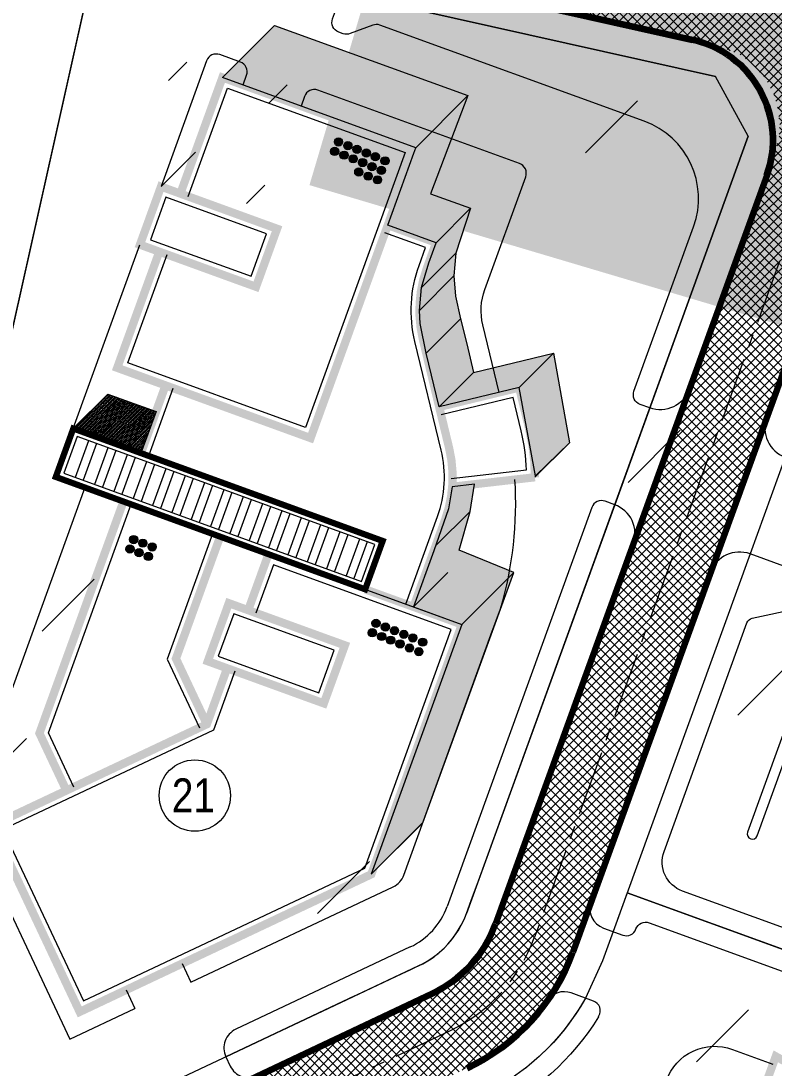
# Model space of a CAD drawing. Header units: millimetres. Extents: x 89040 to 596321, y -313033 to 2401191.
# Drawn here: x 596033.4 to 596106.6, y 1200341 to 1200442.7 of the extents above; entities that cross this region are included whole.
import ezdxf

# ---------------------------------------------------------------- set-up
doc = ezdxf.new("R2010")
doc.units = ezdxf.units.MM
doc.header["$MEASUREMENT"] = 0
doc.linetypes.add('CENTER', pattern=[50.800000000000004, 31.75, -6.349999999999999, 6.349999999999999, -6.349999999999999])
doc.layers.get('0').update_dxf_attribs({"color": 251, "lineweight": 9})
for name, color, linetype, lineweight in [('1', 8, 'Continuous', 13), ('4 duong di', 11, 'Continuous', 9), ('BONGDO', 251, 'Continuous', 9), ('CONGTRINH', 7, 'Continuous', 20), ('CONGTRINH2', 30, 'Continuous', 18), ('LEDUONG', 6, 'Continuous', 20), ('LONGDUONG', 4, 'Continuous', 90), ('MANH', 8, 'Continuous', 9), ('SO', 61, 'Continuous', 18), ('tang cao', 7, 'Continuous', 5), ('truc', 8, 'CENTER', 9)]:
    doc.layers.add(name, color=color, linetype=linetype, lineweight=lineweight)
doc.layers.add('DUONG NOI BO CONG TRINH', color=7, linetype='Continuous', lineweight=20, true_color=0x5e5e5e)
doc.styles.add('STYLE2', font='VHELVCN.TTF')
doc.styles.add('VN', font='VHELVCN.TTF')
doc.dimstyles.new('HOA75', dxfattribs={"dimscale": 0, "dimtxt": 450, "dimasz": 120, "dimexe": 150, "dimexo": 0, "dimgap": 50, "dimtad": 1, "dimdec": 0, "dimrnd": 0.001, "dimzin": 13, "dimdsep": 46, "dimtxsty": 'VN', "dimblk": 'TICKA', "dimcen": 0.09, "dimclrd": 9, "dimclre": 9, "dimclrt": 7, "dimadec": 0, "dimazin": 0, "dimtfac": 1, "dimtdec": 0, "dimtix": 1, "dimtmove": 2, "dimatfit": 3, "dimldrblk": 'PL1', "dimfxl": 1, "dimtolj": 1, "dimtzin": 13, "dimarcsym": 0})
pattern_1 = [(45, (594650.3527654881, 1198136.11866812), (-0.4419417382415922, 0.4419417382415923), []), (135, (594650.3527654881, 1198136.11866812), (-0.4419417382415923, -0.4419417382415922), [])]
pattern_2 = [(45, (594650.3527654881, 1198136.11866812), (-0.1767766952966369, 0.1767766952966369), []), (45, (594650.5295421833, 1198136.11866812), (-0.1767766952966369, 0.1767766952966369), [0.3125, -0.0625, 0, -0.0625])]

# ---------------------------------------------------------------- blocks, each defined once
blk = doc.blocks.new('PL')
at = {"layer": '1', "ltscale": 100}
blk.add_line((4.029908342286944, 0), (-6.671398499514908, 0), dxfattribs=at)
at = {"layer": '1', "ltscale": 100, "const_width": 1.6}
blk.add_lwpolyline([(0, 0), (-2.566846419125795, -8.508275751170004)], dxfattribs=at)
blk = doc.blocks.new('PL1')
at = {"layer": '4 duong di', "ltscale": 100, "xscale": 0.25, "yscale": 0.25, "zscale": 0.25}
blk.add_blockref('PL', (0, 0), dxfattribs=at)
blk = doc.blocks.new('TICKA')
at = {"color": 0}
for p, q in [((0, 2.5), (0, -2.5)), ((-2.5, 0), (2.5, 0))]:
    blk.add_line(p, q, dxfattribs=at)
at = {"color": 0, "const_width": 0.5}
blk.add_lwpolyline([(-0.7071067811865533, -0.7071067811865462), (0.7071067811865533, 0.7071067811865462)], dxfattribs=at)
at = {"color": 0, "const_width": 0.25}
for points in [[(0.5821067811865533, 0.7071067811865462, 1), (0.8321067811865532, 0.7071067811865462, 1)], [(-0.8321067811865532, -0.7071067811865462, 1), (-0.5821067811865533, -0.7071067811865462, 1)]]:
    blk.add_lwpolyline(points, format="xyb", close=True, dxfattribs=at)

msp = doc.modelspace()

# ---------------------------------------------------------------- hatches: boundary and pattern name
at = {"layer": 'BONGDO'}
h = msp.add_hatch(dxfattribs=at)
h.set_pattern_fill('ANSI35', color=256, style=0)
h.set_pattern_definition(pattern_2)
h.paths.add_polyline_path([(596052.9620533037, 1200437.153609802), (596058.0254898686, 1200442.227414774), (596076.8259945005, 1200435.405316447), (596073.1800295176, 1200425.880182761), (596077.0879829213, 1200424.470291606), (596075.6721722181, 1200420.104428234), (596075.4663610132, 1200417.891486602), (596075.638115934, 1200415.935422309), (596076.1264768265, 1200413.7312136), (596076.7259493484, 1200411.288811805), (596077.3868666445, 1200408.518397779), (596085.1628010893, 1200410.39851573), (596086.6929177444, 1200401.686616618), (596083.3927596776, 1200398.470869703), (596081.8145680819, 1200407.050282722), (596074.038633637, 1200405.170164772), (596072.7782438191, 1200410.382980593), (596072.1856933464, 1200413.271639227), (596072.1181280058, 1200414.543253595), (596072.3239392107, 1200416.756195227), (596073.0416300704, 1200419.167644982), (596073.7495354126, 1200421.118507756), (596069.0396237558, 1200422.82758318), (596071.5729647288, 1200429.8090259), (596071.7684630865, 1200430.347785033)])
h = msp.add_hatch(dxfattribs=at)
h.set_pattern_fill('ANSI35', color=256, style=0)
h.set_pattern_definition(pattern_2)
h.paths.add_polyline_path([(596038.4670260869, 1200403.071159623), (596041.8152590944, 1200406.419392631), (596046.5103798356, 1200404.715684353), (596045.047202708, 1200400.683425209)])
h = msp.add_hatch(dxfattribs=at)
h.set_pattern_fill('ANSI35', color=256, style=0)
h.set_pattern_definition(pattern_2)
h.paths.add_polyline_path([(596067.4358280645, 1200359.774817341), (596072.4448416568, 1200364.783830934), (596081.3000926469, 1200389.102158393), (596075.9807893499, 1200391.251159268), (596077.0376291983, 1200395.015032274), (596077.4751322634, 1200397.666086064), (596075.3093378486, 1200397.418016338), (596074.9496405909, 1200395.284697375), (596073.516490657, 1200391.190301987), (596071.5424350745, 1200385.750151561), (596076.2425612325, 1200384.044626979)])
at = {"layer": 'DUONG NOI BO CONG TRINH'}
h = msp.add_hatch(dxfattribs=at)
h.set_pattern_fill('NET', color=256, scale=5, angle=45, style=0)
h.set_pattern_definition(pattern_1)
h.paths.add_polyline_path([(595995.101366762, 1200475.274766724, -0.3511223697137446), (595987.2846282816, 1200485.03352531), (595987.2846282816, 1200525.771851248), (595981.2846282816, 1200522.623540457), (595981.2846282816, 1200519.609639589, -0.1859721201900045), (595978.6996744657, 1200512.900161957), (595938.6890100861, 1200468.681976798), (595947.4985450422, 1200453.49973682), (595973.5929352575, 1200466.517219932, -0.1723865966107662), (595980.2401797544, 1200467.327634762), (596111.5678269906, 1200437.946582228), (596137.9551008744, 1200432.043134656), (596205.7859866555, 1200416.867786124, -0.3818854923098502), (596213.5439467016, 1200406.026385501), (596216.5579224279, 1200433.701830808, -0.4472979209271629), (596208.0707842682, 1200427.628549224)])
h.paths.add_polyline_path([(595960.3912970803, 1200478.754145614, -1), (595972.2750441722, 1200478.754145614, -1)], flags=16)
h = msp.add_hatch(dxfattribs=at)
h.set_pattern_fill('NET', color=256, scale=5, angle=45, style=0)
h.set_pattern_definition(pattern_1)
h.paths.add_polyline_path([(595925.0451197465, 1200288.445026297), (595936.945767983, 1200263.871241082), (595936.2530274832, 1200265.770624282), (595936.0124330557, 1200267.078490529), (595935.9459374329, 1200268.229790137), (595935.9832160597, 1200269.092450465), (595936.1817802583, 1200270.388779408), (595936.7764856272, 1200272.219922163), (595937.3565670933, 1200273.350602297), (595938.1133428816, 1200274.446739759), (595939.5471033535, 1200275.914510199), (595940.4287001612, 1200276.570059491), (595942.3120534109, 1200277.572187762), (595945.5342314932, 1200279.091193384), (595948.2110769158, 1200280.353117196), (596049.9643682521, 1200328.321856873), (596074.5170916351, 1200339.896550732), (596077.6646039644, 1200341.408469552), (596080.2086631577, 1200343.026239926), (596081.9784701855, 1200344.516051168), (596084.1261692905, 1200346.902090203), (596085.5643509864, 1200349.061087448), (596087.0357103917, 1200352.224014194), (596087.6468357157, 1200353.908168238), (596089.8152206452, 1200359.883856209), (596092.7088450593, 1200367.858176806), (596094.1756830805, 1200371.90052473), (596095.0725189293, 1200374.372046793), (596103.9059467771, 1200398.71542228), (596114.7561151091, 1200428.616580283), (596115.6179753874, 1200430.831295922), (596116.5673230711, 1200432.297770049), (596117.545875838, 1200433.303432909), (596118.7801348323, 1200434.178181174), (596119.6955106603, 1200434.629465718), (596120.979309726, 1200435.040499273), (596122.7681160187, 1200435.243052765), (596124.5147252344, 1200435.050059633), (596100.9005418787, 1200440.333102285), (596103.2986284912, 1200439.368718926), (596104.3138731247, 1200438.639606227), (596105.7564790926, 1200437.043437627), (596106.5394515564, 1200435.600849175), (596106.9025765792, 1200434.515697753), (596107.1539326629, 1200432.526095417), (596107.0796341716, 1200431.43831989), (596106.6741345157, 1200429.797256086), (596105.7787515523, 1200427.32973792), (596079.8850022452, 1200355.971113275), (596079.3207820983, 1200354.451550818), (596078.6154123041, 1200353.025206269), (596077.5891441084, 1200351.529209079), (596077.1034466351, 1200350.961911648), (596075.6068632065, 1200349.577286487), (596074.3711951786, 1200348.733516639), (596071.4823235162, 1200347.310286677), (596065.8760281785, 1200344.66735574), (595947.1076921333, 1200288.677349726), (595941.8389849938, 1200286.193565291), (595939.2361912064, 1200284.966551049), (595938.0053084913, 1200284.386285863), (595935.9719329431, 1200283.686719213), (595933.7385576979, 1200283.435364522), (595931.859721075, 1200283.612588426), (595929.0434546762, 1200284.599787405), (595926.9456070943, 1200286.079494746), (595926.0179164142, 1200287.052745957)])
at = {"layer": 'tang cao'}
h = msp.add_hatch(color=256, dxfattribs=at)
edge = h.paths.add_edge_path()
edge.add_arc((596064.2513290868, 1200430.91129345), 0.399280375762523, -21.73128885076726, 338.2687111492327)
h = msp.add_hatch(color=256, dxfattribs=at)
edge = h.paths.add_edge_path()
edge.add_arc((596063.8827771352, 1200429.986633442), 0.399280375762523, -21.73128885076726, 338.2687111492327)
h = msp.add_hatch(color=256, dxfattribs=at)
edge = h.paths.add_edge_path()
edge.add_arc((596065.1624923227, 1200430.548121056), 0.399280375762523, -21.73128885076726, 338.2687111492327)
h = msp.add_hatch(color=256, dxfattribs=at)
edge = h.paths.add_edge_path()
edge.add_arc((596066.048140525, 1200430.195118471), 0.399280375762523, -21.73128885076726, 338.2687111492327)
h = msp.add_hatch(color=256, dxfattribs=at)
edge = h.paths.add_edge_path()
edge.add_arc((596064.7939403708, 1200429.623461048), 0.399280375762523, -21.73128885076726, 338.2687111492327)
h = msp.add_hatch(color=256, dxfattribs=at)
edge = h.paths.add_edge_path()
edge.add_arc((596065.6795885733, 1200429.270458462), 0.399280375762523, -21.73128885076726, 338.2687111492327)
h = msp.add_hatch(color=256, dxfattribs=at)
edge = h.paths.add_edge_path()
edge.add_arc((596066.5896127907, 1200428.90774006), 0.399280375762523, -21.73128885076726, 338.2687111492327)
h = msp.add_hatch(color=256, dxfattribs=at)
edge = h.paths.add_edge_path()
edge.add_arc((596066.9581647423, 1200429.832400068), 0.399280375762523, -21.73128885076726, 338.2687111492327)
h = msp.add_hatch(color=256, dxfattribs=at)
edge = h.paths.add_edge_path()
edge.add_arc((596067.8275588476, 1200429.485876058), 0.399280375762523, -21.73128885076726, 338.2687111492327)
h = msp.add_hatch(color=256, dxfattribs=at)
edge = h.paths.add_edge_path()
edge.add_arc((596068.7801625904, 1200429.074172666), 0.399280375762523, -21.73128885076726, 338.2687111492327)
h = msp.add_hatch(color=256, dxfattribs=at)
edge = h.paths.add_edge_path()
edge.add_arc((596066.2210608391, 1200427.983080051), 0.399280375762523, -21.73128885076726, 338.2687111492327)
h = msp.add_hatch(color=256, dxfattribs=at)
edge = h.paths.add_edge_path()
edge.add_arc((596067.5004474029, 1200428.512685052), 0.399280375762523, -21.73128885076726, 338.2687111492327)
h = msp.add_hatch(color=256, dxfattribs=at)
edge = h.paths.add_edge_path()
edge.add_arc((596068.4116106386, 1200428.149512658), 0.399280375762523, -21.73128885076726, 338.2687111492327)
h = msp.add_hatch(color=256, dxfattribs=at)
edge = h.paths.add_edge_path()
edge.add_arc((596067.1318954512, 1200427.588025043), 0.399280375762523, -21.73128885076726, 338.2687111492327)
h = msp.add_hatch(color=256, dxfattribs=at)
edge = h.paths.add_edge_path()
edge.add_arc((596068.043058687, 1200427.224852649), 0.399280375762523, -21.73128885076726, 338.2687111492327)
h = msp.add_hatch(color=256, dxfattribs=at)
edge = h.paths.add_edge_path()
edge.add_arc((596044.3392764325, 1200392.289029905), 0.399280375762523, -21.73128885076726, 338.2687111492327)
h = msp.add_hatch(color=256, dxfattribs=at)
edge = h.paths.add_edge_path()
edge.add_arc((596043.9707244808, 1200391.364369896), 0.399280375762523, -21.73128885076726, 338.2687111492327)
h = msp.add_hatch(color=256, dxfattribs=at)
edge = h.paths.add_edge_path()
edge.add_arc((596045.2249246348, 1200391.936027319), 0.399280375762523, -21.73128885076726, 338.2687111492327)
h = msp.add_hatch(color=256, dxfattribs=at)
edge = h.paths.add_edge_path()
edge.add_arc((596046.1349488525, 1200391.573308917), 0.399280375762523, -21.73128885076726, 338.2687111492327)
h = msp.add_hatch(color=256, dxfattribs=at)
edge = h.paths.add_edge_path()
edge.add_arc((596044.8563726832, 1200391.011367311), 0.399280375762523, -21.73128885076726, 338.2687111492327)
h = msp.add_hatch(color=256, dxfattribs=at)
edge = h.paths.add_edge_path()
edge.add_arc((596045.7663969005, 1200390.648648908), 0.399280375762523, -21.73128885076726, 338.2687111492327)
h = msp.add_hatch(color=256, dxfattribs=at)
edge = h.paths.add_edge_path()
edge.add_arc((596067.8987068718, 1200384.159112054), 0.399280375762523, -21.73128885076726, 338.2687111492327)
h = msp.add_hatch(color=256, dxfattribs=at)
edge = h.paths.add_edge_path()
edge.add_arc((596067.5301549202, 1200383.234452046), 0.399280375762523, -21.73128885076726, 338.2687111492327)
h = msp.add_hatch(color=256, dxfattribs=at)
edge = h.paths.add_edge_path()
edge.add_arc((596068.8098701077, 1200383.79593966), 0.399280375762523, -21.73128885076726, 338.2687111492327)
h = msp.add_hatch(color=256, dxfattribs=at)
edge = h.paths.add_edge_path()
edge.add_arc((596069.6955183101, 1200383.442937075), 0.399280375762523, -21.73128885076726, 338.2687111492327)
h = msp.add_hatch(color=256, dxfattribs=at)
edge = h.paths.add_edge_path()
edge.add_arc((596070.6055425275, 1200383.080218672), 0.399280375762523, -21.73128885076726, 338.2687111492327)
h = msp.add_hatch(color=256, dxfattribs=at)
edge = h.paths.add_edge_path()
edge.add_arc((596068.4413181558, 1200382.871279652), 0.399280375762523, -21.73128885076726, 338.2687111492327)
h = msp.add_hatch(color=256, dxfattribs=at)
edge = h.paths.add_edge_path()
edge.add_arc((596069.3269663583, 1200382.518277066), 0.399280375762523, -21.73128885076726, 338.2687111492327)
h = msp.add_hatch(color=256, dxfattribs=at)
edge = h.paths.add_edge_path()
edge.add_arc((596070.2369905757, 1200382.155558664), 0.399280375762523, -21.73128885076726, 338.2687111492327)
h = msp.add_hatch(color=256, dxfattribs=at)
edge = h.paths.add_edge_path()
edge.add_arc((596071.4749366327, 1200382.733694662), 0.399280375762523, -21.73128885076726, 338.2687111492327)
h = msp.add_hatch(color=256, dxfattribs=at)
edge = h.paths.add_edge_path()
edge.add_arc((596072.4275403754, 1200382.32199127), 0.399280375762523, -21.73128885076726, 338.2687111492327)
h = msp.add_hatch(color=256, dxfattribs=at)
edge = h.paths.add_edge_path()
edge.add_arc((596071.147825188, 1200381.760503656), 0.399280375762523, -21.73128885076726, 338.2687111492327)
h = msp.add_hatch(color=256, dxfattribs=at)
edge = h.paths.add_edge_path()
edge.add_arc((596072.0589884237, 1200381.397331262), 0.399280375762523, -21.73128885076726, 338.2687111492327)

# ---------------------------------------------------------------- linework, layer by layer
at = {"layer": 'BONGDO'}
for p, q in [((596052.9679584544, 1200437.16988336), (596058.0254898686, 1200442.227414774)), ((596047.7331755477, 1200436.872406652), (596049.5033115427, 1200438.642542647)), ((596057.4912786718, 1200434.686217396), (596059.2614146668, 1200436.456353391)), ((596071.7684630865, 1200430.347785033), (596076.8259945005, 1200435.405316447)), ((596088.2644795558, 1200429.838717116), (596093.32201097, 1200434.89624853)), ((596046.9946489952, 1200426.571790413), (596050.3428820026, 1200429.920023421)), ((596055.3050894162, 1200424.928114272), (596057.0752254112, 1200426.698250267)), ((596073.7397499138, 1200421.122058599), (596077.0879829213, 1200424.470291606)), ((596072.3239392107, 1200416.756195227), (596075.6721722181, 1200420.104428234)), ((596072.1181280058, 1200414.543253595), (596075.4663610132, 1200417.891486602)), ((596072.7782438191, 1200410.382980593), (596076.1264768265, 1200413.7312136)), ((596081.8145680819, 1200407.050282722), (596085.1628010893, 1200410.39851573)), ((596074.038633637, 1200405.170164772), (596077.3868666445, 1200408.518397779)), ((596038.4670260869, 1200403.071159623), (596041.8152590944, 1200406.419392631)), ((596092.3998403129, 1200397.847043826), (596097.457371727, 1200402.90457524)), ((596083.3446847369, 1200398.338383611), (596086.6929177444, 1200401.686616618)), ((596073.6893961908, 1200391.666799266), (596077.0376291983, 1200395.015032274)), ((596071.5424350745, 1200385.750151561), (596074.8906680819, 1200389.098384568)), ((596076.2425612325, 1200384.044626979), (596081.3000926469, 1200389.102158393)), ((596035.4351956088, 1200383.383232012), (596040.492727023, 1200388.440763426)), ((596103.0601994464, 1200375.233845398), (596108.1177308606, 1200380.291376812)), ((596028.864848703, 1200367.89525128), (596033.9223801172, 1200372.952782694)), ((596067.4358280645, 1200359.774817341), (596072.4933594787, 1200364.832348755)), ((596062.2110849351, 1200355.976674309), (596067.2686163493, 1200361.034205724)), ((596099.0445347005, 1200341.563093969), (596104.1020661147, 1200346.620625383))]:
    msp.add_line(p, q, dxfattribs=at)
for points in [[(596052.9620533037, 1200437.153609802), (596058.0254898686, 1200442.227414774), (596076.8259945005, 1200435.405316447), (596073.1800295176, 1200425.880182761), (596077.0879829213, 1200424.470291606), (596075.6721722181, 1200420.104428234), (596075.4663610132, 1200417.891486602), (596075.638115934, 1200415.935422309), (596076.1264768265, 1200413.7312136), (596076.7259493484, 1200411.288811805), (596077.3868666445, 1200408.518397779), (596085.1628010893, 1200410.39851573), (596086.6929177444, 1200401.686616618), (596083.3927596776, 1200398.470869703), (596081.8145680819, 1200407.050282722), (596074.038633637, 1200405.170164772), (596072.7782438191, 1200410.382980593), (596072.1856933464, 1200413.271639227), (596072.1181280058, 1200414.543253595), (596072.3239392107, 1200416.756195227), (596073.0416300704, 1200419.167644982), (596073.7495354126, 1200421.118507756), (596069.0396237558, 1200422.82758318), (596071.5729647288, 1200429.8090259), (596071.7684630865, 1200430.347785033), (596052.9620533037, 1200437.153609802)], [(596038.4670260869, 1200403.071159623), (596041.8152590944, 1200406.419392631), (596046.5103798356, 1200404.715684353), (596045.047202708, 1200400.683425209), (596038.4670260869, 1200403.071159623)], [(596067.4358280645, 1200359.774817341), (596072.4448416568, 1200364.783830934), (596081.3000926469, 1200389.102158393), (596075.9807893499, 1200391.251159268), (596077.0376291983, 1200395.015032274), (596077.4751322634, 1200397.666086064), (596075.3093378486, 1200397.418016338), (596074.9496405909, 1200395.284697375), (596073.516490657, 1200391.190301987), (596071.5424350745, 1200385.750151561), (596076.2425612325, 1200384.044626979), (596067.4358280645, 1200359.774817341)]]:
    msp.add_lwpolyline(points, dxfattribs=at)
at = {"layer": 'CONGTRINH'}
for points, const_width in [([(596048.8746994584, 1200425.889580581), (596052.9679584544, 1200437.16988336), (596071.7684630865, 1200430.347785033), (596061.5353155964, 1200402.147028085), (596042.7348109644, 1200408.969126412), (596046.8280699605, 1200420.249429191)], 0.8), ([(596045.047202708, 1200400.683425209), (596047.4349371224, 1200407.26360183)], 0.8), ([(596036.7615015052, 1200398.371033465), (596066.8423089164, 1200387.455676142), (596068.5478334981, 1200392.1558023), (596038.4670260869, 1200403.071159623), (596036.7615015052, 1200398.371033465)], 0.6), ([(596037.7973747072, 1200367.913579473), (596035.1747747419, 1200373.476747905), (596043.3416781265, 1200395.983299051)], 0.8), ([(596052.7419304423, 1200392.572249888), (596048.4427280908, 1200380.724403396), (596051.4482741515, 1200374.348913733)], 0.8), ([(596057.4420566005, 1200390.866725306), (596055.4684801251, 1200385.427895214)], 0.8), ([(596066.8423089164, 1200387.455676142), (596076.2425612324, 1200384.044626979)], 0.8), ([(596053.4218506269, 1200379.787743825), (596051.4482741515, 1200374.348913733), (596030.5611512102, 1200364.50226455), (596039.0894385171, 1200346.411705808), (596067.4358280645, 1200359.774817341), (596076.2425612324, 1200384.044626979)], 0.8), ([(596096.6090855811, 1200314.110269279), (596105.0693126656, 1200311.040325032), (596115.4095902132, 1200307.288170952), (596124.4387871086, 1200332.171051545), (596106.7624311007, 1200342.091106015), (596096.6090855811, 1200314.110269279)], 0.8)]:
    msp.add_lwpolyline(points, dxfattribs=dict(at, const_width=const_width))
at = {"layer": 'CONGTRINH', "const_width": 0.8}
for points in [[(596046.9946489951, 1200426.571790413), (596044.9480194971, 1200420.931639024), (596056.2283222764, 1200416.838380028), (596058.2749517744, 1200422.478531417), (596046.9946489951, 1200426.571790413)], [(596053.5884296619, 1200386.110105047), (596051.5418001638, 1200380.469953657), (596062.8221029431, 1200376.376694662), (596064.8687324411, 1200382.016846051), (596053.5884296619, 1200386.110105047)]]:
    msp.add_lwpolyline(points, close=True, dxfattribs=at)
for points in [[(596071.5424350745, 1200385.750151561), (596074.6249875162, 1200394.245124615, 0.1473849329007499), (596075.0085864043, 1200401.158560538), (596072.4542263385, 1200411.723076669, -0.1473849329007611), (596072.8378252265, 1200418.636512591), (596073.7397499138, 1200421.122058599), (596069.0396237557, 1200422.82758318)], [(596075.3093378486, 1200397.418016338), (596083.3446847369, 1200398.338383611, 0.0593780711218633), (596082.7845208491, 1200403.038678488), (596081.8145680819, 1200407.050282723), (596074.038633637, 1200405.170164772)]]:
    msp.add_lwpolyline(points, format="xyb", dxfattribs=at)
at = {"layer": 'CONGTRINH2'}
for points in [[(596049.6267196436, 1200425.616696647), (596053.4470947066, 1200436.144979242), (596070.743558968, 1200429.868648781), (596061.0561793441, 1200403.171932203), (596043.7597150827, 1200409.448262664), (596047.5800901456, 1200419.976545258)], [(596045.7992228933, 1200400.410541276), (596048.1869573076, 1200406.990717897)], [(596039.9544085539, 1200401.893155635), (596038.6582098718, 1200398.321059755)], [(596040.7064287392, 1200401.620271702), (596039.4102300571, 1200398.048175822)], [(596041.8344590171, 1200401.210945802), (596040.538260335, 1200397.638849922)], [(596042.5864792024, 1200400.938061869), (596041.2902805202, 1200397.365965989)], [(596043.7145094803, 1200400.52873597), (596042.4183107982, 1200396.95664009)], [(596044.4665296655, 1200400.255852037), (596043.1703309836, 1200396.683756156)], [(596045.5945599435, 1200399.846526137), (596044.2983612614, 1200396.274430257)], [(596046.3465801288, 1200399.573642204), (596045.0503814468, 1200396.001546324)], [(596047.4746104066, 1200399.164316304), (596046.1784117247, 1200395.592220424)], [(596048.2266305921, 1200398.891432371), (596046.9304319097, 1200395.319336491)], [(596049.35466087, 1200398.482106472), (596048.0584621879, 1200394.910010591)], [(596050.1066810552, 1200398.209222538), (596048.8104823731, 1200394.637126658)], [(596051.234711333, 1200397.799896639), (596049.938512651, 1200394.227800759)], [(596051.9867315184, 1200397.527012706), (596050.6905328362, 1200393.954916826)], [(596053.1147617963, 1200397.117686806), (596051.8185631143, 1200393.545590926)], [(596053.8667819815, 1200396.844802873), (596052.5705832996, 1200393.272706993)], [(596038.5209970569, 1200368.254710965), (596036.0403420366, 1200373.51677986), (596044.0936983116, 1200395.710415118)], [(596054.9948122595, 1200396.435476973), (596053.6986135775, 1200392.863381093)], [(596055.7468324448, 1200396.162593041), (596054.4506337626, 1200392.59049716)], [(596056.8748627228, 1200395.753267141), (596055.5786640408, 1200392.181171261)], [(596057.626882908, 1200395.480383208), (596056.3306842259, 1200391.908287328)], [(596058.7549131861, 1200395.071057308), (596057.458714504, 1200391.498961428)], [(596059.5069333712, 1200394.798173375), (596058.2107346891, 1200391.226077495)], [(596060.6349636491, 1200394.388847475), (596059.3387649669, 1200390.816751596)], [(596061.3869838344, 1200394.115963542), (596060.0907851524, 1200390.543867663)], [(596062.5150141123, 1200393.706637643), (596061.2188154303, 1200390.134541763)], [(596051.9899102569, 1200392.845133821), (596047.5771607963, 1200380.684371441), (596050.724651802, 1200374.007782241)], [(596063.2670342977, 1200393.43375371), (596061.9708356155, 1200389.86165783)], [(596064.3950645756, 1200393.02442781), (596063.0988658936, 1200389.45233193)], [(596065.1470847608, 1200392.751543877), (596063.8508860788, 1200389.179447997)], [(596066.2751150387, 1200392.342217977), (596064.9789163567, 1200388.770122097)], [(596067.0271352241, 1200392.069334045), (596065.7309365419, 1200388.497238164)], [(596054.1738708124, 1200379.514859892), (596052.0877763082, 1200373.765949878), (596031.6259050522, 1200364.119773693), (596039.4719293745, 1200347.47645965), (596066.7963259078, 1200360.357781197), (596075.2176571141, 1200383.565490727), (596057.9211928525, 1200389.841821188), (596056.2205003103, 1200385.155011281)]]:
    msp.add_lwpolyline(points, dxfattribs=at)
for points in [[(596047.4737852472, 1200425.546886295), (596045.9729236155, 1200421.410775276), (596055.7491860243, 1200417.863284146), (596057.250047656, 1200421.999395165)], [(596037.530179594, 1200398.730385654), (596066.4829567273, 1200388.224354231), (596067.7791554093, 1200391.796450111), (596038.826378276, 1200402.302481535)], [(596054.067565914, 1200385.085200929), (596052.5667042822, 1200380.94908991), (596062.3429666909, 1200377.40159878), (596063.8438283227, 1200381.537709799)]]:
    msp.add_lwpolyline(points, close=True, dxfattribs=at)
for points in [[(596070.7904148891, 1200386.023035494), (596073.8729673309, 1200394.518008548, 0.1473849329007479), (596074.2309929598, 1200400.970548742), (596071.676632894, 1200411.535064873, -0.1473849329007627), (596072.0858050412, 1200418.909396524), (596072.7148457954, 1200420.642922347), (596068.7667398227, 1200422.075562995)], [(596075.2183012099, 1200398.212819666), (596082.531475345, 1200399.050469394, 0.0500761514425711), (596082.0069274047, 1200402.850666693), (596081.2249864325, 1200406.084677483), (596074.2266454322, 1200404.392571327)]]:
    msp.add_lwpolyline(points, format="xyb", dxfattribs=at)
at = {"layer": 'LEDUONG'}
for p, q in [((596021.0255973643, 1200361.278111562), (596041.0213574057, 1200450.655308579)), ((596104.0876203551, 1200431.464225396), (596100.9137656437, 1200437.255982314)), ((596104.0876203551, 1200431.464225396), (596091.1004922099, 1200395.673981521)), ((596091.1004922099, 1200395.673981521), (596076.6954328445, 1200355.976168274)), ((596053.3033894789, 1200342.056984455), (596072.072935048, 1200350.905361087))]:
    msp.add_line(p, q, dxfattribs=at)
for points in [[(596041.0213574057, 1200450.655308579), (596021.0255973643, 1200361.278111562)], [(596034.3083027994, 1200333.102282783), (596063.295950801, 1200346.767697657), (596069.2744536961, 1200349.586095423), (596070.4363743158, 1200350.133850361), (596071.2222533841, 1200350.50433104), (596071.7356124736, 1200350.746339806), (596072.4487718962, 1200351.093385919), (596073.0894041611, 1200351.467408286), (596073.535429963, 1200351.77234985), (596073.8568270564, 1200352.017785978), (596074.5129034318, 1200352.597041896), (596074.8863864159, 1200352.982961865), (596075.4115962058, 1200353.614775654), (596075.800822492, 1200354.171541416), (596076.1831466657, 1200354.823526186), (596076.4594493606, 1200355.390730572), (596076.6954328445, 1200355.976168274), (596077.1484733776, 1200357.224668404), (596077.8465030123, 1200359.148315463), (596097.5940562825, 1200413.569103459), (596104.0876203551, 1200431.464225396), (596100.9137656437, 1200437.255982314), (596064.5911945654, 1200445.382187203)], [(596064.5911945654, 1200445.382187203), (596100.9137656437, 1200437.255982314)], [(596038.4670260869, 1200403.071159623), (596044.9480194971, 1200420.931639024)], [(596107.6718946157, 1200400.298765009), (596104.2608454523, 1200390.898512693)], [(596057.4420566005, 1200390.866725306), (596076.2425612324, 1200384.044626979)], [(596104.2608454523, 1200390.898512693), (596090.9485811982, 1200354.212250815)], [(596139.3671925645, 1200340.897899286), (596092.3130008637, 1200357.972351741), (596090.9485811982, 1200354.212250815), (596089.9296737172, 1200351.371343887), (596088.2643000219, 1200347.739681474), (596087.985355695, 1200347.259188515), (596087.6258137976, 1200346.676621024), (596087.0755829148, 1200345.853683304), (596086.6151280529, 1200345.219382739), (596086.0791766123, 1200344.534299947), (596085.6382456347, 1200344.008353277), (596085.1985055796, 1200343.514001937), (596084.6093791359, 1200342.894132884), (596083.8911207383, 1200342.197007911), (596083.746111227, 1200342.063420993), (596083.5323475976, 1200341.870622672), (596083.2866490068, 1200341.654906233), (596083.0272105793, 1200341.433713667), (596082.8122150125, 1200341.255362082), (596082.5255574143, 1200341.024296587), (596082.2057954295, 1200340.775299068)], [(596157.2447016219, 1200334.410726361), (596092.3130008637, 1200357.972351741)], [(596092.3130008637, 1200357.972351741), (596157.2447016219, 1200334.410726361)], [(596049.0392458254, 1200351.102263827), (596049.8920745561, 1200349.293207952)], [(596043.6120782029, 1200348.543777635), (596044.4649069334, 1200346.73472176)], [(596065.8518904865, 1200347.972623845), (596053.3033894789, 1200342.056984455)]]:
    msp.add_lwpolyline(points, dxfattribs=at)
for points in [[(596098.9509259273, 1200408.51344986), (596098.3549318172, 1200406.870994783, -0.4142135623730864), (596094.5115413733, 1200405.074233837), (596093.5715161416, 1200405.415338754, -0.4142135623730877), (596092.9725958265, 1200406.696468902), (596098.771379404, 1200422.676897839, 0.4142135623730598), (596093.9800168818, 1200432.925939022), (596068.2693134985, 1200442.255526178, 0.1785498675332357), (596067.5771889666, 1200442.251869052), (596065.3840236524, 1200441.429709433, -0.1785498675332357), (596064.6918991205, 1200441.426052307), (596064.2744133421, 1200441.577544465, -0.4142135623730902), (596063.6754930269, 1200442.858674613), (596064.7228917901, 1200445.745121621, -0.3772031465229597), (596068.1979459408, 1200447.649434448), (596068.1811116654, 1200447.653200667)], [(596054.9653973902, 1200436.445077027), (596055.3065023065, 1200437.385102258, 0.4142135623731301), (596054.7075819913, 1200438.666232406), (596052.7101430554, 1200439.391038739, 0.4142135623731177), (596051.4290129076, 1200438.792118424), (596046.9946489951, 1200426.571790413)], [(596079.8705844707, 1200406.580253235), (596078.2861771721, 1200413.133165132, -0.1473849329007622), (596078.4779766162, 1200416.589883093), (596082.4498455505, 1200427.535656185, 0.4142135623731301), (596081.8509252352, 1200428.816786333), (596062.2277838441, 1200435.937393076, 0.4142135623730847), (596060.9466536961, 1200435.33847276), (596060.6055487798, 1200434.398447529)], [(596105.7702563636, 1200403.853132019), (596105.8751336698, 1200404.142155453, 0.4142135623731832), (596107.6718946157, 1200400.298765009), (596109.5519450789, 1200399.616555176), (596118.4256231978, 1200424.070853339, -0.4142135623731173), (596128.6746643813, 1200428.862215861), (596162.0455601033, 1200416.752991331, 0.4142135623730902), (596162.6861251772, 1200417.052451489), (596164.6969061018, 1200422.593810507, 0.4522185815868179), (596162.5318088628, 1200426.544752832), (596161.3128847394, 1200426.81745454)], [(596079.0626369272, 1200383.02131223), (596080.0116015628, 1200385.568603682, 0.0872403632503352), (596081.4014970694, 1200398.115811224, 0.0872403632503352)], [(596039.5815771999, 1200397.347718716), (596028.103772719, 1200365.716905736, 0.1997490548577192), (596028.1392700137, 1200364.949386454), (596038.1332113736, 1200343.749821203), (596044.4649069334, 1200346.73472176)], [(596092.6419553611, 1200391.127035201), (596092.8972531557, 1200391.830591077, 0.4142135623729587), (596091.1004922099, 1200395.673981521), (596090.1604669783, 1200396.015086438, 0.4142135623731057), (596088.8793368305, 1200395.416166123), (596074.8153823812, 1200356.658378107)], [(596156.0113201529, 1200336.985883284), (596097.6953368543, 1200358.146877623, -0.4142135623730428), (596095.8985759085, 1200361.990268066), (596103.9619268008, 1200384.211446733, -0.2585925248373366), (596104.4736752729, 1200384.657220824), (596112.7782603863, 1200386.431684803, 0.7535172241814522), (596112.8707646378, 1200387.774249998), (596104.2608454523, 1200390.898512693, 0.4142135623730864), (596100.4174550085, 1200389.101751747), (596100.4679623484, 1200389.240941104)], [(596049.8920745561, 1200349.293207952), (596069.5719899769, 1200358.570752957, 0.1980759477113761), (596070.5992117095, 1200359.697598998), (596079.0626369272, 1200383.02131223)], [(596111.4439158122, 1200381.377299524), (596111.4439158122, 1200381.377299524, 0.4142135623729993), (596111.1444556547, 1200382.017864598), (596111.1444556547, 1200382.017864598, 0.4142135623730902), (596110.5038905807, 1200381.71840444), (596104.0228971702, 1200363.85792504, 0.4142135623729195), (596104.3223573278, 1200363.217359966), (596104.3223573278, 1200363.217359966, 0.4142135623730902), (596104.9629224018, 1200363.516820123), (596111.4439158122, 1200381.377299524), (596111.4439158122, 1200381.377299524)], [(596089.2287603237, 1200358.26767458), (596088.8107153361, 1200357.115616027, 0.4142135623730904), (596090.0085559668, 1200354.553355731), (596091.8886064298, 1200353.871145898, 0.4142135623730847), (596093.1697365777, 1200354.470066213), (596093.1697365777, 1200354.470066213, -0.4142135623731698), (596094.4508667258, 1200355.068986529), (596131.9943024054, 1200341.445681477, -0.0834537110168697), (596140.9267518446, 1200335.72523398), (596143.1108923771, 1200333.357353274, 0.1030342901380742), (596150.2329507212, 1200328.813604402), (596154.1163731999, 1200327.334526072, -0.4095890704903841), (596155.8686651005, 1200323.507671102), (596146.252757921, 1200297.007920026)], [(596071.2201063173, 1200352.714416962), (596054.2596166226, 1200344.71886906, 0.4142135623731211), (596053.3033894789, 1200342.056984455), (596053.7298038439, 1200341.152456519, 0.4142135623751714), (596056.3916884487, 1200340.196229376), (596057.1989481704, 1200340.576789365)], [(596089.5193468456, 1200345.931794459), (596089.5673423915, 1200346.014395006, 0.4674491003408721), (596089.0438126676, 1200347.456821411), (596086.8627483969, 1200348.248259471, 0.3433878611327391), (596084.525138573, 1200347.490550698), (596084.1261692905, 1200346.902090203)], [(596088.2643000219, 1200347.739681474, -0.1553221837463233), (596078.0427361636, 1200338.241969969), (596040.6384117423, 1200320.608748699)], [(596089.5193468456, 1200345.931794459, -0.1455290626907195), (596078.8955648944, 1200336.432914095), (596075.1603137437, 1200334.672034543, 0.1971983733023966), (596071.0606886526, 1200330.19004054), (596066.4470845493, 1200317.608480527), (596061.3976987356, 1200319.440740202)], [(596092.583222409, 1200329.400541537), (596096.1357904552, 1200339.777124902, -0.4142135623730989), (596102.5414411951, 1200342.771726478), (596106.4895471676, 1200341.339085829)]]:
    msp.add_lwpolyline(points, format="xyb", dxfattribs=at)
for radius in [7, 9]:
    msp.add_arc((596068.23520576, 1200359.046112522), radius, 295.2402210124911, 340.0557941617907, dxfattribs=at)
at = {"layer": 'LONGDUONG'}
for p, q in [((596056.8024116697, 1200450.198880799), (596098.6815092729, 1200440.829551547)), ((596114.647876019, 1200428.318292364), (596087.0357103917, 1200352.224014194)), ((596105.8985000693, 1200427.659743798), (596079.5155085396, 1200354.952853527)), ((595990.5209311233, 1200309.143305494), (596073.3521781446, 1200348.191777277)), ((595990.5209311233, 1200309.143305494), (596064.0119406633, 1200343.788583883))]:
    msp.add_line(p, q, dxfattribs=at)
for centre, radius, start, end in [((596096.4982477531, 1200431.070792961), 10, 340.0557941617907, 77.38926115243373), ((596068.2352057605, 1200359.046112523), 12, 295.2402210124911, 340.0557941617907), ((596068.2352057596, 1200359.046112521), 20, 295.2402210124911, 340.0557941617907)]:
    msp.add_arc(centre, radius, start, end, dxfattribs=at)
at = {"layer": 'SO', "linetype": 'Continuous'}
msp.add_circle((596050.28016488, 1200367.423036039), 3.467247591789401, dxfattribs=at)
at = {"layer": 'tang cao'}
for centre in [(596064.2513290868, 1200430.91129345), (596063.8827771352, 1200429.986633442), (596065.1624923227, 1200430.548121056), (596066.048140525, 1200430.195118471), (596064.7939403708, 1200429.623461048), (596065.6795885733, 1200429.270458462), (596066.5896127907, 1200428.90774006), (596066.9581647423, 1200429.832400068), (596067.8275588476, 1200429.485876058), (596068.7801625904, 1200429.074172666), (596066.2210608391, 1200427.983080051), (596067.5004474029, 1200428.512685052), (596068.4116106386, 1200428.149512658), (596067.1318954512, 1200427.588025043), (596068.043058687, 1200427.224852649), (596044.3392764325, 1200392.289029905), (596043.9707244808, 1200391.364369896), (596045.2249246348, 1200391.936027319), (596046.1349488525, 1200391.573308917), (596044.8563726832, 1200391.011367311), (596045.7663969005, 1200390.648648908), (596067.8987068718, 1200384.159112054), (596067.5301549202, 1200383.234452046), (596068.8098701077, 1200383.79593966), (596069.6955183101, 1200383.442937075), (596070.6055425275, 1200383.080218672), (596068.4413181558, 1200382.871279652), (596069.3269663583, 1200382.518277066), (596070.2369905757, 1200382.155558664), (596071.4749366327, 1200382.733694662), (596072.4275403754, 1200382.32199127), (596071.147825188, 1200381.760503656), (596072.0589884237, 1200381.397331262)]:
    msp.add_circle(centre, 0.399280375762523, dxfattribs=at)
at = {"layer": 'truc', "color": 171, "ltscale": 0.2}
for p, q in [((596114.0669085408, 1200438.443845373), (596083.2756094654, 1200353.588433859)), ((595913.6108032598, 1200268.463983328), (596075.0578356052, 1200344.573665527))]:
    msp.add_line(p, q, dxfattribs=at)
msp.add_arc((596068.2352057596, 1200359.046112521), 16, 295.2402210124911, 340.0557941617907, dxfattribs=at)

# ---------------------------------------------------------------- texts
at = {"layer": 'SO', "linetype": 'Continuous', "style": 'STYLE2'}
msp.add_text('21', height=3.290624999999999, dxfattribs=at).set_placement((596048.0449846097, 1200365.801194138))

# ---------------------------------------------------------------- leaders
at = {"layer": 'MANH'}
msp.add_leader([(596160.3243393612, 1200675.465654242), (596157.6914925697, 1200675.454166208)], dimstyle='HOA75', override={"dimscale": 1, "dimtad": 0}, dxfattribs=at)

doc.saveas('drawing.dxf')
